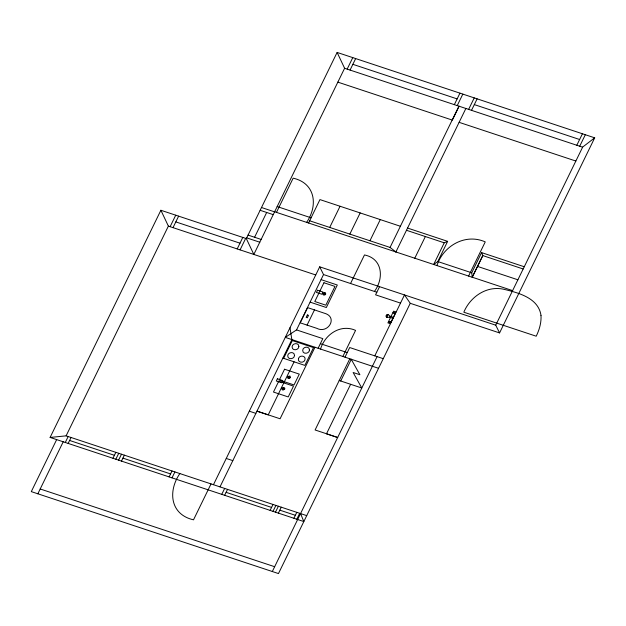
<?xml version="1.0" encoding="UTF-8"?>
<svg xmlns="http://www.w3.org/2000/svg" width="626" height="626" viewBox="0 0 626 626"><rect width="100%" height="100%" fill="white"/><g stroke="black" fill="none" stroke-linecap="round" stroke-linejoin="round"><path stroke-width="0.94" d="M300.558 513.586L303.829 521.56L50.111 437.441L160.882 210.266L246.339 238.6L253.827 254.438L344.613 68.265L337.117 52.427L246.339 238.6M56.661 439.608L31.3 491.621L278.468 573.572L410.249 303.305L404.49 294.932L374.786 355.858M37.85 493.797L63.21 441.784M50.111 437.441L66.106 435.852L168.378 226.103L160.882 210.266M170.131 226.682L175.734 215.195M65.284 442.472L68.171 436.533M173.019 227.645L178.621 216.15M68.171 443.419L71.059 437.496M112.962 458.271L115.849 452.34M115.849 459.234L118.744 453.302M118.58 460.141L121.475 454.21M121.475 461.096L124.363 455.165M237.191 248.921L242.794 237.426M240.079 249.876L245.682 238.389M254.594 237.262L266.684 212.464M276.481 212.37L293.164 178.16C315.488 183.23 318.18 205.484 306.638 222.363M347.164 69.11L352.774 57.615M350.059 70.073L355.662 58.578M169.13 476.895L172.025 470.971M172.017 477.857L174.912 471.926M179.865 473.569C167.799 491.097 170.053 514.486 193.512 519.83L211.032 483.898M308.579 223.005L319.941 199.592L400.382 226.26M329.722 227.434L340.051 206.259M213.458 484.704L319.698 266.825L495.737 325.191L499.571 332.922L594.7 137.83L337.117 52.427M220.008 486.879L291.904 339.574M378.558 368.307L285.292 337.383L296.544 329.918L323.532 274.556L319.698 266.825M283.641 358.362L292.311 340.575L313.524 347.602L304.846 365.388L282.842 358.088M221.768 494.352L224.664 488.421M349.84 234.101L360.161 212.926M307.061 325.105L314.479 309.893L324.26 313.18C338.439 316.881 328.235 334.19 316.866 328.353L300.214 322.836L307.632 307.632L314.471 309.901M224.656 495.307L227.551 489.375M294.095 361.812L268.218 414.874L256.973 411.141L280.096 418.771L314.988 347.227M369.95 240.767L380.272 219.593M318.118 348.267L322.813 338.627L296.544 329.918M350.544 283.508L364.473 254.946C382.838 258.663 384.035 278.421 374.442 291.434M320.551 349.073C324.894 334.433 340.63 323.681 355.576 330.387L342.86 356.468M454.343 104.644L459.946 93.149M457.23 105.606L462.833 94.111M395.906 251.965L390.061 247.442L458.944 106.17M459.116 106.232L452.355 120.098L337.852 82.131M395.875 252.02L465.877 108.47M270.127 510.386L273.022 504.454M344.996 357.18L349.699 347.54L383.253 358.667M379.559 286.669L375.584 294.83L400.507 303.094M468.631 109.386L474.234 97.891M273.014 511.348L275.909 505.409M349.809 358.776L315.097 429.976L337.672 437.464M275.479 512.162L278.374 506.231M471.519 110.34L477.122 98.845M340.724 380.999L351.319 359.277M278.367 513.117L281.262 507.185M350.638 384.294L326.49 433.826L337.641 437.527M414.756 258.28L425.359 236.542M389.771 317.312L390.264 316.302M390.507 317.554L387.901 322.891L390.256 323.665L395.968 311.951L393.621 311.169L391 316.553M293.915 518.265L296.802 512.342M296.794 519.228L299.69 513.297M272.302 571.53L377.095 356.624M433.638 264.54L444.241 242.81L447.637 241.346L407.557 228.06M433.669 264.485L437.793 261.543L447.637 241.346M436.94 265.565C443.333 245.775 465.423 233.091 485.244 241.894L468.584 276.058M274.642 211.76L472.247 277.271L471.738 272.795L481.59 252.607L524.236 266.746M472.247 277.271L482.818 255.596L481.59 252.607M576.82 145.255L582.43 133.761M579.715 146.21L585.318 134.723M495.737 325.191L582.618 147.18L344.613 68.265M582.548 147.157L594.7 137.83M352.861 64.322L457.144 98.9M474.32 104.597L579.621 139.512M459.116 122.336L575.857 161.038M406.477 230.282L444.241 242.81M523.148 268.969L482.756 255.572L472.207 277.208L512.6 290.605M477.482 266.394L517.874 279.783M277.169 206.564L311.106 217.817M437.793 261.543L471.738 272.795M309.62 220.767L390.061 247.442M261.496 207.511L274.595 211.854M260.142 210.297L273.233 214.64M248.052 235.094L261.144 239.437M246.691 237.88L259.79 242.215M175.82 221.901L239.993 243.178M323.532 274.556L376.844 292.232M410.249 303.305L499.571 332.922M168.378 226.103L315.731 274.963M321.13 279.642L337.312 285.01L326.342 307.522L310.152 302.155M393.003 312.437L395.366 313.18M393.347 317.327L390.029 316.232L388.073 314.393L386.625 314.776L385.937 316.067L386.594 317.437L389.544 317.233L392.854 318.329M388.48 321.701L390.835 322.484M320.363 343.658L347.242 352.571M339.214 380.506L361.797 387.995L353.127 372.493L359.903 374.739L351.202 359.238M249.305 411.196L255.846 413.363M226.26 458.459L232.809 460.626M66.106 435.852L306.717 515.628M69.619 440.461L114.409 455.305M122.915 458.13L170.577 473.929M226.103 492.341L271.574 507.42M279.814 510.151L295.355 515.3M40.197 488.976L274.65 566.71M289.995 327.742L291.841 339.558M540.989 315.363C541.467 322.617 539.369 329.753 536.208 336.209L463.827 312.21C470.322 296.583 487.051 285.19 504.235 289.376C518.657 292.851 538.438 298.039 540.989 315.363M394.122 313.336C393.198 313.814 394.482 312.124 394.122 313.336M386.555 315.919C386.101 320.387 389.669 311.2 386.555 315.919M389.654 321.952L390.139 321.608L389.654 321.952M294.517 355.427C294.502 359.23 287.733 360.153 287.71 355.85C287.733 352.047 294.494 351.131 294.517 355.427M298.876 346.483C298.86 350.286 292.092 351.209 292.076 346.906C292.092 343.103 298.852 342.187 298.876 346.483M309.487 350.004C309.471 353.8 302.702 354.731 302.687 350.427C302.702 346.624 309.463 345.701 309.487 350.004M298.5 358.424C297.115 362.665 303.821 363.628 304.948 359.895C306.333 355.654 299.627 354.692 298.5 358.424M317.538 290.221L316.451 292.444L321.842 294.236L322.93 292.006L317.538 290.221M307.358 314.964L306.177 317.382L307.335 317.765L308.516 315.347L307.358 314.964M323.947 282.756L314.8 301.521L325.825 305.175L334.973 286.411L323.947 282.756M277.388 378.785L276.309 381.007L281.7 382.791L282.78 380.569L277.388 378.785M278.75 381.218L273.468 392.048L288.218 396.939L293.5 386.109L278.75 381.218M284.548 369.23L279.274 380.06L294.024 384.951L299.306 374.121L284.548 369.23M323.086 293.109L322.922 294.384L323.454 295.002L324.831 295.018L325.786 294.001L325.191 292.561L323.086 293.109M323.619 293.398L324.096 294.564L325.16 293.907L324.824 293.085L323.619 293.398M282.115 388.112L281.95 389.388L282.96 390.162L284.814 389.004L284.76 388.183L283.75 387.416L282.115 388.112M287.772 376.523L287.6 377.799L288.132 378.417L289.509 378.433L290.464 377.415L289.877 375.983L287.772 376.523M282.647 388.402L283.124 389.575L284.188 388.91L283.852 388.089L282.647 388.402M288.296 376.813L288.782 377.987L289.838 377.321L289.502 376.5L288.296 376.813"/></g></svg>
